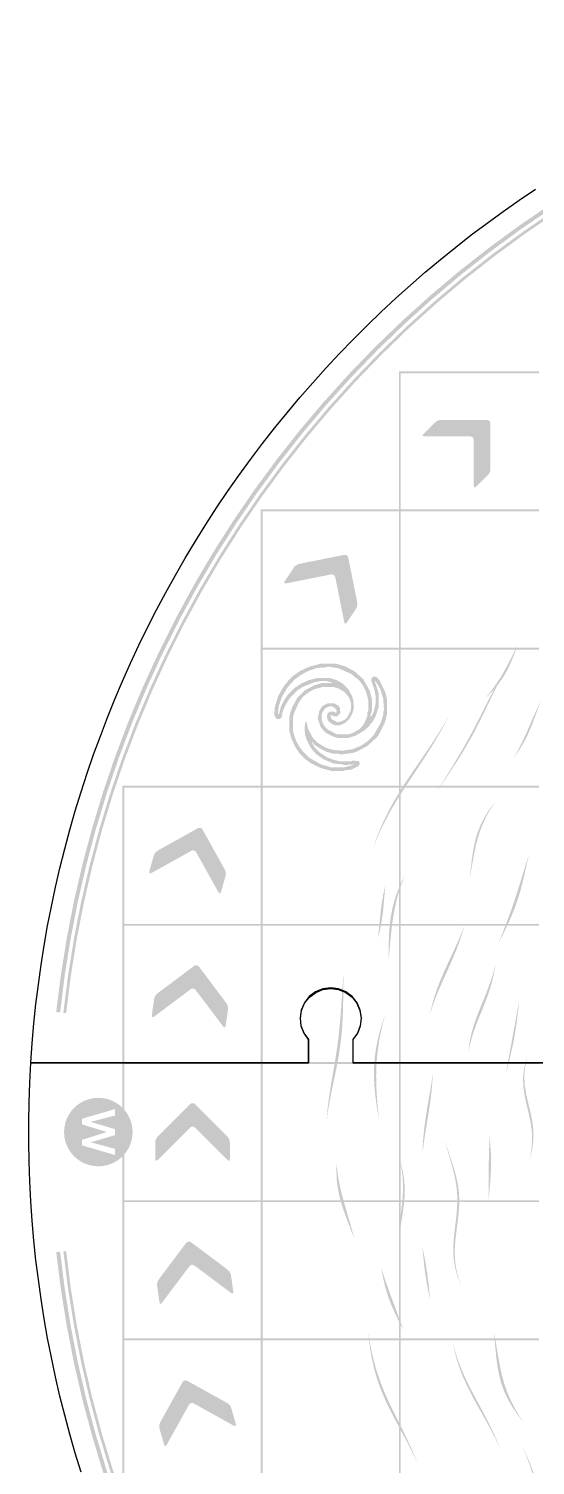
# Model space of a CAD drawing. Header units: millimetres. Extents: x 0 to 382, y 0 to 382.
# Drawn here: x 0 to 85.6, y 134.8 to 377.6 of the extents above; entities that cross this region are included whole.
import ezdxf

# ---------------------------------------------------------------- set-up
doc = ezdxf.new("R2010")
doc.units = ezdxf.units.MM
doc.layers.add('CUT', color=1, linetype='Continuous')
doc.layers.add('RASTER', color=7, linetype='Continuous')

msp = doc.modelspace()

# ---------------------------------------------------------------- hatches: boundary and pattern name
at = {"layer": 'RASTER'}
for points in [[(4.649, 211.422), (5.443, 217.723), (6.449, 223.992), (7.667, 230.224), (9.095, 236.411), (10.732, 242.547), (12.575, 248.623), (14.623, 254.634), (16.873, 260.572), (19.323, 266.43), (21.97, 272.202), (24.811, 277.881), (27.842, 283.461), (31.06, 288.935), (34.462, 294.296), (38.043, 299.54), (41.8, 304.659), (45.728, 309.649), (49.822, 314.502), (54.079, 319.214), (58.492, 323.78), (63.058, 328.193), (67.77, 332.45), (72.623, 336.544), (77.613, 340.472), (82.732, 344.229), (87.976, 347.81), (93.337, 351.212), (98.811, 354.43), (104.391, 357.461), (110.07, 360.302), (115.842, 362.949), (121.7, 365.399), (127.638, 367.649), (133.649, 369.697), (139.725, 371.54), (145.861, 373.177), (152.048, 374.605), (158.28, 375.823), (164.549, 376.829), (170.85, 377.623), (170.92, 376.973), (164.642, 376.182), (158.394, 375.179), (152.184, 373.966), (146.018, 372.543), (139.904, 370.912), (133.849, 369.075), (127.859, 367.034), (121.942, 364.791), (116.104, 362.35), (110.353, 359.712), (104.693, 356.882), (99.133, 353.861), (93.678, 350.654), (88.335, 347.264), (83.11, 343.695), (78.008, 339.952), (73.036, 336.037), (68.2, 331.957), (63.504, 327.716), (58.954, 323.318), (54.556, 318.768), (50.315, 314.072), (46.235, 309.236), (42.32, 304.264), (38.577, 299.162), (35.008, 293.937), (31.618, 288.594), (28.411, 283.139), (25.39, 277.579), (22.56, 271.919), (19.922, 266.168), (17.481, 260.33), (15.238, 254.413), (13.197, 248.423), (11.36, 242.368), (9.729, 236.254), (8.306, 230.088), (7.093, 223.878), (6.09, 217.63), (5.299, 211.352)], [(5.856, 211.291), (6.645, 217.55), (7.644, 223.78), (8.854, 229.971), (10.273, 236.118), (11.899, 242.214), (13.731, 248.251), (15.766, 254.223), (18.001, 260.122), (20.435, 265.943), (23.065, 271.677), (25.887, 277.32), (28.899, 282.863), (32.096, 288.302), (35.476, 293.629), (39.034, 298.838), (42.767, 303.925), (46.669, 308.882), (50.737, 313.704), (54.966, 318.385), (59.351, 322.921), (63.887, 327.306), (68.568, 331.535), (73.39, 335.603), (78.347, 339.505), (83.434, 343.238), (88.643, 346.796), (93.97, 350.176), (99.409, 353.373), (104.952, 356.385), (110.595, 359.207), (116.329, 361.837), (122.15, 364.271), (128.049, 366.506), (134.021, 368.541), (140.058, 370.373), (146.154, 371.999), (152.301, 373.418), (158.492, 374.628), (164.722, 375.627), (170.981, 376.416), (171.031, 375.951), (164.788, 375.165), (158.574, 374.168), (152.398, 372.961), (146.266, 371.546), (140.186, 369.924), (134.164, 368.097), (128.207, 366.067), (122.323, 363.837), (116.517, 361.409), (110.797, 358.786), (105.168, 355.971), (99.639, 352.967), (94.214, 349.777), (88.9, 346.406), (83.703, 342.857), (78.63, 339.134), (73.685, 335.241), (68.875, 331.183), (64.205, 326.965), (59.681, 322.591), (55.307, 318.067), (51.089, 313.397), (47.031, 308.587), (43.138, 303.642), (39.415, 298.569), (35.866, 293.372), (32.495, 288.058), (29.305, 282.633), (26.301, 277.104), (23.486, 271.475), (20.863, 265.755), (18.435, 259.949), (16.205, 254.065), (14.175, 248.108), (12.348, 242.086), (10.726, 236.006), (9.311, 229.874), (8.104, 223.698), (7.107, 217.484), (6.321, 211.241)], [(62.548, 319.724), (86.224, 319.724), (86.224, 319.398), (62.548, 319.398)], [(62.548, 319.398), (62.874, 319.398), (62.874, 296.374), (62.548, 296.374)], [(66.996, 308.712), (66.84, 308.719), (66.721, 308.743), (66.639, 308.781), (66.595, 308.835), (66.588, 308.905), (66.618, 308.99), (66.686, 309.091), (66.791, 309.207), (68.607, 311.023), (68.734, 311.139), (68.868, 311.24), (69.007, 311.325), (69.154, 311.395), (69.306, 311.449), (69.466, 311.487), (69.631, 311.511), (69.803, 311.518), (77.318, 311.518), (77.482, 311.508), (77.624, 311.475), (77.745, 311.42), (77.843, 311.343), (77.92, 311.245), (77.975, 311.124), (78.007, 310.982), (78.018, 310.818), (78.018, 303.303), (78.011, 303.131), (77.987, 302.966), (77.949, 302.807), (77.895, 302.654), (77.825, 302.508), (77.74, 302.368), (77.639, 302.234), (77.523, 302.107), (75.707, 300.291), (75.591, 300.186), (75.49, 300.118), (75.405, 300.088), (75.335, 300.095), (75.281, 300.139), (75.242, 300.221), (75.219, 300.34), (75.212, 300.496), (75.212, 308.011), (75.201, 308.175), (75.168, 308.318), (75.113, 308.438), (75.036, 308.536), (74.938, 308.613), (74.817, 308.668), (74.675, 308.701), (74.511, 308.712)], [(39.198, 296.374), (62.874, 296.374), (62.874, 296.048), (39.198, 296.048)], [(62.548, 296.374), (86.224, 296.374), (86.224, 296.048), (62.548, 296.048)], [(39.198, 296.048), (39.524, 296.048), (39.524, 273.024), (39.198, 273.024)], [(62.548, 296.048), (62.874, 296.048), (62.874, 273.024), (62.548, 273.024)], [(43.628, 283.896), (43.473, 283.873), (43.351, 283.873), (43.264, 283.895), (43.21, 283.939), (43.189, 284.006), (43.202, 284.095), (43.249, 284.207), (43.329, 284.342), (44.754, 286.479), (44.856, 286.618), (44.967, 286.742), (45.087, 286.853), (45.217, 286.95), (45.356, 287.033), (45.505, 287.103), (45.663, 287.158), (45.83, 287.199), (53.199, 288.673), (53.362, 288.694), (53.508, 288.69), (53.636, 288.66), (53.748, 288.604), (53.843, 288.523), (53.92, 288.415), (53.98, 288.282), (54.023, 288.123), (55.497, 280.754), (55.523, 280.584), (55.532, 280.417), (55.526, 280.254), (55.503, 280.094), (55.463, 279.936), (55.407, 279.783), (55.334, 279.632), (55.245, 279.485), (53.821, 277.348), (53.727, 277.222), (53.642, 277.135), (53.565, 277.089), (53.495, 277.082), (53.433, 277.115), (53.379, 277.187), (53.333, 277.3), (53.295, 277.452), (51.821, 284.821), (51.778, 284.979), (51.718, 285.112), (51.641, 285.22), (51.546, 285.301), (51.435, 285.357), (51.306, 285.387), (51.16, 285.392), (50.997, 285.37)], [(39.198, 273.024), (62.874, 273.024), (62.874, 272.698), (39.198, 272.698)], [(39.198, 272.698), (39.524, 272.698), (39.524, 249.674), (39.198, 249.674)], [(62.548, 273.024), (86.224, 273.024), (86.224, 272.698), (62.548, 272.698)], [(62.548, 272.698), (62.874, 272.698), (62.874, 249.674), (62.548, 249.674)], [(77.32, 264.676), (78.231, 265.813), (79.076, 266.99), (79.859, 268.209), (80.587, 269.469), (81.272, 270.763), (81.928, 272.084), (82.573, 273.42), (82.588, 273.409), (82.071, 271.977), (81.52, 270.583), (80.895, 269.25), (80.169, 267.994), (79.33, 266.818), (78.379, 265.714), (77.335, 264.666)], [(69.064, 248.816), (69.859, 250.13), (70.662, 251.436), (71.465, 252.739), (72.259, 254.043), (73.037, 255.354), (73.796, 256.674), (74.533, 258.006), (75.251, 259.35), (75.952, 260.706), (76.643, 262.07), (77.333, 263.439), (78.029, 264.808), (78.742, 266.17), (79.482, 267.519), (80.256, 268.847), (81.072, 270.149), (81.087, 270.138), (80.318, 268.804), (79.589, 267.445), (78.893, 266.07), (78.218, 264.685), (77.553, 263.299), (76.888, 261.918), (76.213, 260.548), (75.518, 259.193), (74.798, 257.854), (74.047, 256.534), (73.267, 255.229), (72.458, 253.938), (71.626, 252.656), (70.779, 251.377), (69.927, 250.097), (69.081, 248.808)], [(82.074, 254.594), (82.783, 255.844), (83.432, 257.132), (84.038, 258.45), (84.62, 259.789), (85.2, 261.135), (85.8, 262.475), (86.438, 263.796), (86.453, 263.785), (85.932, 262.385), (85.427, 260.985), (84.901, 259.608), (84.321, 258.272), (83.664, 256.99), (82.92, 255.762), (82.09, 254.584)], [(58.246, 239.298), (58.734, 240.715), (59.279, 242.111), (59.879, 243.486), (60.531, 244.838), (61.231, 246.167), (61.974, 247.475), (62.753, 248.763), (63.56, 250.033), (64.388, 251.289), (65.228, 252.534), (66.074, 253.772), (66.916, 255.006), (67.75, 256.24), (68.568, 257.479), (69.368, 258.725), (70.145, 259.982), (70.899, 261.251), (70.915, 261.241), (70.219, 259.94), (69.498, 258.653), (68.751, 257.38), (67.98, 256.119), (67.188, 254.866), (66.378, 253.619), (65.556, 252.375), (64.728, 251.128), (63.901, 249.875), (63.085, 248.613), (62.285, 247.339), (61.512, 246.048), (60.772, 244.738), (60.071, 243.409), (59.417, 242.058), (58.813, 240.685), (58.264, 239.291)], [(15.848, 249.674), (39.524, 249.674), (39.524, 249.348), (15.848, 249.348)], [(15.848, 249.348), (16.174, 249.348), (16.174, 226.324), (15.848, 226.324)], [(39.198, 249.674), (62.874, 249.674), (62.874, 249.348), (39.198, 249.348)], [(39.198, 249.348), (39.524, 249.348), (39.524, 226.324), (39.198, 226.324)], [(62.548, 249.674), (86.224, 249.674), (86.224, 249.348), (62.548, 249.348)], [(62.548, 249.348), (62.874, 249.348), (62.874, 226.324), (62.548, 226.324)], [(74.532, 234.14), (74.707, 235.671), (74.885, 237.212), (75.107, 238.745), (75.413, 240.251), (75.835, 241.716), (76.391, 243.124), (77.086, 244.47), (77.912, 245.751), (78.844, 246.974), (78.861, 246.966), (78.02, 245.699), (77.276, 244.381), (76.641, 243.011), (76.119, 241.591), (75.699, 240.13), (75.361, 238.64), (75.079, 237.135), (74.819, 235.628), (74.549, 234.133)], [(20.825, 234.969), (20.685, 234.9), (20.569, 234.862), (20.479, 234.856), (20.414, 234.882), (20.374, 234.94), (20.359, 235.029), (20.37, 235.15), (20.405, 235.302), (21.111, 237.772), (21.166, 237.935), (21.233, 238.088), (21.314, 238.23), (21.408, 238.362), (21.515, 238.484), (21.636, 238.595), (21.769, 238.695), (21.916, 238.786), (28.485, 242.435), (28.634, 242.505), (28.774, 242.546), (28.906, 242.556), (29.029, 242.537), (29.144, 242.488), (29.25, 242.41), (29.348, 242.301), (29.437, 242.163), (33.087, 235.594), (33.164, 235.44), (33.224, 235.284), (33.267, 235.126), (33.294, 234.966), (33.304, 234.804), (33.298, 234.641), (33.274, 234.475), (33.235, 234.308), (32.529, 231.838), (32.479, 231.69), (32.424, 231.582), (32.364, 231.514), (32.3, 231.486), (32.231, 231.499), (32.157, 231.551), (32.079, 231.644), (31.996, 231.777), (28.347, 238.346), (28.258, 238.484), (28.16, 238.593), (28.053, 238.672), (27.939, 238.72), (27.815, 238.74), (27.684, 238.729), (27.543, 238.689), (27.394, 238.618)], [(79.447, 223.187), (80.009, 224.63), (80.569, 226.07), (81.114, 227.513), (81.637, 228.961), (82.135, 230.418), (82.61, 231.883), (83.069, 233.358), (83.522, 234.838), (83.981, 236.319), (84.462, 237.795), (84.479, 237.787), (84.127, 236.257), (83.785, 234.731), (83.426, 233.218), (83.029, 231.726), (82.577, 230.258), (82.06, 228.815), (81.478, 227.392), (80.839, 225.985), (80.161, 224.584), (79.464, 223.182)], [(60.804, 220.154), (60.817, 221.631), (60.839, 223.114), (60.893, 224.595), (61.002, 226.069), (61.187, 227.528), (61.459, 228.965), (61.829, 230.377), (62.298, 231.759), (62.861, 233.109), (63.507, 234.428), (63.525, 234.422), (62.994, 233.065), (62.537, 231.684), (62.152, 230.279), (61.837, 228.855), (61.584, 227.416), (61.383, 225.967), (61.22, 224.511), (61.082, 223.054), (60.954, 221.599), (60.823, 220.15)], [(59.013, 224.054), (59.18, 225.501), (59.322, 226.96), (59.476, 228.42), (59.67, 229.874), (59.92, 231.316), (60.235, 232.742), (60.252, 232.736), (60.12, 231.255), (60.004, 229.776), (59.861, 228.311), (59.659, 226.868), (59.382, 225.449), (59.031, 224.05)], [(15.848, 226.324), (39.524, 226.324), (39.524, 225.998), (15.848, 225.998)], [(15.848, 225.998), (16.174, 225.998), (16.174, 202.974), (15.848, 202.974)], [(39.198, 226.324), (62.874, 226.324), (62.874, 225.998), (39.198, 225.998)], [(39.198, 225.998), (39.524, 225.998), (39.524, 202.974), (39.198, 202.974)], [(62.548, 226.324), (86.224, 226.324), (86.224, 225.998), (62.548, 225.998)], [(62.548, 225.998), (62.874, 225.998), (62.874, 202.974), (62.548, 202.974)], [(67.837, 211.194), (68.155, 212.591), (68.547, 213.972), (69.007, 215.337), (69.524, 216.686), (70.087, 218.019), (70.681, 219.339), (71.29, 220.648), (71.898, 221.952), (72.49, 223.253), (73.052, 224.557), (73.573, 225.869), (73.591, 225.864), (73.188, 224.519), (72.735, 223.187), (72.233, 221.865), (71.691, 220.55), (71.117, 219.237), (70.524, 217.922), (69.928, 216.601), (69.346, 215.27), (68.796, 213.926), (68.294, 212.567), (67.856, 211.191)], [(21.279, 210.713), (21.149, 210.625), (21.04, 210.572), (20.951, 210.554), (20.883, 210.571), (20.836, 210.622), (20.809, 210.709), (20.803, 210.83), (20.817, 210.986), (21.181, 213.528), (21.213, 213.698), (21.259, 213.858), (21.32, 214.01), (21.395, 214.154), (21.485, 214.289), (21.589, 214.415), (21.707, 214.533), (21.84, 214.642), (27.852, 219.151), (27.99, 219.241), (28.123, 219.3), (28.253, 219.328), (28.377, 219.326), (28.498, 219.293), (28.614, 219.23), (28.725, 219.136), (28.833, 219.011), (33.342, 212.999), (33.439, 212.857), (33.519, 212.711), (33.584, 212.56), (33.632, 212.405), (33.664, 212.247), (33.68, 212.084), (33.68, 211.917), (33.663, 211.745), (33.3, 209.203), (33.27, 209.049), (33.23, 208.934), (33.18, 208.859), (33.12, 208.823), (33.05, 208.826), (32.97, 208.868), (32.88, 208.949), (32.78, 209.069), (28.271, 215.081), (28.164, 215.206), (28.052, 215.3), (27.936, 215.364), (27.816, 215.397), (27.691, 215.399), (27.562, 215.37), (27.429, 215.311), (27.291, 215.222)], [(74.284, 204.731), (74.479, 206.249), (74.796, 207.75), (75.222, 209.231), (75.733, 210.693), (76.299, 212.138), (76.886, 213.571), (77.46, 214.999), (77.993, 216.429), (78.461, 217.868), (78.852, 219.324), (78.87, 219.319), (78.607, 217.833), (78.255, 216.37), (77.815, 214.924), (77.301, 213.49), (76.735, 212.058), (76.15, 210.623), (75.58, 209.176), (75.062, 207.712), (74.628, 206.23), (74.302, 204.729)], [(50.336, 193.185), (50.464, 194.735), (50.644, 196.281), (50.866, 197.823), (51.116, 199.359), (51.38, 200.891), (51.644, 202.419), (51.895, 203.946), (52.125, 205.472), (52.327, 207), (52.499, 208.531), (52.642, 210.067), (52.761, 211.607), (52.867, 213.152), (52.968, 214.701), (53.08, 216.251), (53.214, 217.801), (53.233, 217.798), (53.186, 216.232), (53.159, 214.668), (53.136, 213.109), (53.1, 211.557), (53.037, 210.012), (52.936, 208.476), (52.791, 206.947), (52.598, 205.423), (52.36, 203.903), (52.083, 202.384), (51.778, 200.863), (51.458, 199.339), (51.139, 197.81), (50.838, 196.274), (50.572, 194.733), (50.355, 193.185)], [(80.645, 200.977), (80.916, 202.518), (81.189, 204.055), (81.465, 205.589), (81.745, 207.12), (82.026, 208.65), (82.307, 210.179), (82.583, 211.708), (82.849, 213.24), (82.867, 213.236), (82.709, 211.684), (82.525, 210.141), (82.306, 208.605), (82.046, 207.076), (81.745, 205.552), (81.408, 204.029), (81.043, 202.504), (80.664, 200.975)], [(59.194, 193.258), (58.934, 194.743), (58.703, 196.233), (58.518, 197.727), (58.392, 199.223), (58.338, 200.719), (58.364, 202.212), (58.476, 203.699), (58.673, 205.178), (58.953, 206.646), (59.31, 208.101), (59.731, 209.544), (60.205, 210.974), (60.223, 210.972), (59.844, 209.529), (59.511, 208.076), (59.23, 206.613), (59.009, 205.142), (58.848, 203.664), (58.749, 202.18), (58.711, 200.692), (58.729, 199.203), (58.796, 197.713), (58.906, 196.225), (59.048, 194.74), (59.213, 193.258)], [(15.848, 202.974), (39.524, 202.974), (39.524, 202.648), (15.848, 202.648)], [(15.848, 202.648), (16.174, 202.648), (16.174, 179.624), (15.848, 179.624)], [(39.198, 202.974), (62.874, 202.974), (62.874, 202.648), (39.198, 202.648)], [(39.198, 202.648), (39.524, 202.648), (39.524, 179.624), (39.198, 179.624)], [(62.548, 202.974), (86.224, 202.974), (86.224, 202.648), (62.548, 202.648)], [(62.548, 202.648), (62.874, 202.648), (62.874, 179.624), (62.548, 179.624)], [(84.665, 186.449), (84.927, 188.021), (85.06, 189.581), (85.025, 191.137), (84.822, 192.697), (84.492, 194.267), (84.11, 195.85), (83.769, 197.444), (83.558, 199.042), (83.547, 200.631), (83.769, 202.201), (84.213, 203.742), (84.231, 203.74), (83.88, 202.189), (83.744, 200.613), (83.827, 199.022), (84.088, 197.425), (84.457, 195.835), (84.839, 194.257), (85.142, 192.692), (85.295, 191.137), (85.258, 189.584), (85.039, 188.024), (84.683, 186.45)], [(66.545, 187.602), (66.601, 189.103), (66.713, 190.601), (66.875, 192.097), (67.078, 193.588), (67.313, 195.074), (67.565, 196.554), (67.82, 198.03), (68.066, 199.503), (68.288, 200.974), (68.306, 200.972), (68.206, 199.493), (68.068, 198.017), (67.892, 196.54), (67.683, 195.062), (67.449, 193.581), (67.203, 192.094), (66.961, 190.602), (66.742, 189.105), (66.564, 187.603)], [(21.877, 186.494), (21.761, 186.389), (21.66, 186.321), (21.575, 186.291), (21.505, 186.298), (21.451, 186.342), (21.412, 186.424), (21.389, 186.543), (21.381, 186.7), (21.381, 189.268), (21.389, 189.44), (21.412, 189.605), (21.451, 189.765), (21.505, 189.917), (21.575, 190.064), (21.66, 190.203), (21.761, 190.337), (21.877, 190.464), (27.191, 195.778), (27.314, 195.886), (27.438, 195.963), (27.562, 196.01), (27.686, 196.025), (27.81, 196.01), (27.934, 195.963), (28.057, 195.886), (28.181, 195.778), (33.495, 190.464), (33.611, 190.337), (33.712, 190.203), (33.797, 190.064), (33.867, 189.917), (33.921, 189.765), (33.96, 189.605), (33.983, 189.44), (33.99, 189.268), (33.99, 186.7), (33.983, 186.543), (33.96, 186.424), (33.921, 186.342), (33.867, 186.298), (33.797, 186.291), (33.712, 186.321), (33.611, 186.389), (33.495, 186.494), (28.181, 191.808), (28.057, 191.917), (27.934, 191.994), (27.81, 192.04), (27.686, 192.056), (27.562, 192.04), (27.438, 191.994), (27.314, 191.917), (27.191, 191.808)], [(73.071, 165.212), (72.49, 166.659), (72.068, 168.143), (71.821, 169.662), (71.741, 171.209), (71.8, 172.772), (71.954, 174.341), (72.146, 175.906), (72.319, 177.458), (72.419, 178.994), (72.41, 180.514), (72.271, 182.02), (72.006, 183.519), (71.639, 185.017), (71.215, 186.521), (70.786, 188.033), (70.412, 189.556), (70.43, 189.557), (70.869, 188.035), (71.36, 186.526), (71.842, 185.028), (72.258, 183.535), (72.564, 182.043), (72.733, 180.543), (72.761, 179.029), (72.666, 177.498), (72.487, 175.949), (72.275, 174.386), (72.091, 172.817), (71.99, 171.25), (72.02, 169.698), (72.211, 168.17), (72.572, 166.675), (73.09, 165.216)], [(77.737, 179.888), (77.703, 181.408), (77.695, 182.928), (77.71, 184.446), (77.744, 185.963), (77.784, 187.477), (77.82, 188.988), (77.837, 190.498), (77.855, 190.498), (77.999, 188.992), (78.092, 187.487), (78.123, 185.98), (78.089, 184.469), (78.002, 182.95), (77.881, 181.424), (77.755, 179.89)], [(54.93, 173.356), (54.416, 174.705), (53.89, 176.059), (53.382, 177.423), (52.923, 178.799), (52.537, 180.188), (52.247, 181.589), (52.063, 183), (51.992, 184.419), (52.029, 185.841), (52.048, 185.842), (52.169, 184.427), (52.38, 183.019), (52.667, 181.618), (53.013, 180.226), (53.398, 178.842), (53.802, 177.465), (54.206, 176.094), (54.593, 174.726), (54.949, 173.358)], [(62.641, 172.473), (62.611, 174.03), (62.706, 175.597), (62.875, 177.166), (63.061, 178.729), (63.205, 180.28), (63.26, 181.818), (63.199, 183.345), (63.014, 184.865), (62.725, 186.384), (62.744, 186.385), (63.137, 184.871), (63.413, 183.358), (63.543, 181.839), (63.524, 180.307), (63.379, 178.76), (63.157, 177.197), (62.92, 175.623), (62.734, 174.046), (62.66, 172.476)], [(15.848, 179.624), (39.524, 179.624), (39.524, 179.298), (15.848, 179.298)], [(15.848, 179.298), (16.174, 179.298), (16.174, 156.274), (15.848, 156.274)], [(39.198, 179.624), (62.874, 179.624), (62.874, 179.298), (39.198, 179.298)], [(39.198, 179.298), (39.524, 179.298), (39.524, 156.274), (39.198, 156.274)], [(62.548, 179.624), (86.224, 179.624), (86.224, 179.298), (62.548, 179.298)], [(62.548, 179.298), (62.874, 179.298), (62.874, 156.274), (62.548, 156.274)], [(22.592, 162.369), (22.492, 162.249), (22.402, 162.168), (22.322, 162.126), (22.252, 162.123), (22.192, 162.159), (22.142, 162.234), (22.102, 162.349), (22.072, 162.503), (21.709, 165.045), (21.692, 165.217), (21.692, 165.384), (21.708, 165.547), (21.74, 165.705), (21.788, 165.86), (21.853, 166.011), (21.933, 166.157), (22.03, 166.299), (26.539, 172.311), (26.646, 172.436), (26.758, 172.53), (26.874, 172.593), (26.995, 172.626), (27.119, 172.628), (27.248, 172.6), (27.382, 172.541), (27.52, 172.451), (33.532, 167.942), (33.665, 167.833), (33.783, 167.715), (33.887, 167.589), (33.977, 167.454), (34.052, 167.31), (34.113, 167.158), (34.159, 166.998), (34.191, 166.828), (34.555, 164.286), (34.569, 164.13), (34.563, 164.009), (34.536, 163.922), (34.489, 163.871), (34.421, 163.854), (34.332, 163.872), (34.223, 163.925), (34.093, 164.013), (28.081, 168.522), (27.943, 168.611), (27.81, 168.67), (27.681, 168.699), (27.556, 168.697), (27.435, 168.664), (27.319, 168.6), (27.208, 168.506), (27.101, 168.381)], [(170.85, 4.649), (164.549, 5.443), (158.28, 6.449), (152.048, 7.667), (145.861, 9.095), (139.725, 10.732), (133.649, 12.575), (127.638, 14.623), (121.7, 16.873), (115.842, 19.323), (110.07, 21.97), (104.391, 24.811), (98.811, 27.842), (93.337, 31.06), (87.976, 34.462), (82.732, 38.043), (77.613, 41.8), (72.623, 45.728), (67.77, 49.822), (63.058, 54.079), (58.492, 58.492), (54.079, 63.058), (49.822, 67.77), (45.728, 72.623), (41.8, 77.613), (38.043, 82.732), (34.462, 87.976), (31.06, 93.337), (27.842, 98.811), (24.811, 104.391), (21.97, 110.07), (19.323, 115.842), (16.873, 121.7), (14.623, 127.638), (12.575, 133.649), (10.732, 139.725), (9.095, 145.861), (7.667, 152.048), (6.449, 158.28), (5.443, 164.55), (4.649, 170.85), (5.299, 170.92), (6.09, 164.642), (7.093, 158.394), (8.306, 152.184), (9.729, 146.018), (11.36, 139.904), (13.197, 133.849), (15.238, 127.86), (17.481, 121.942), (19.922, 116.105), (22.56, 110.353), (25.39, 104.693), (28.411, 99.133), (31.618, 93.678), (35.008, 88.335), (38.577, 83.11), (42.32, 78.008), (46.235, 73.036), (50.315, 68.2), (54.556, 63.504), (58.954, 58.954), (63.504, 54.556), (68.2, 50.315), (73.036, 46.235), (78.008, 42.321), (83.11, 38.577), (88.335, 35.008), (93.678, 31.618), (99.133, 28.411), (104.693, 25.39), (110.353, 22.56), (116.104, 19.922), (121.942, 17.481), (127.859, 15.238), (133.849, 13.197), (139.904, 11.36), (146.018, 9.73), (152.184, 8.306), (158.394, 7.093), (164.642, 6.09), (170.92, 5.299)], [(170.981, 5.857), (164.722, 6.645), (158.492, 7.645), (152.301, 8.855), (146.154, 10.273), (140.058, 11.899), (134.021, 13.731), (128.049, 15.766), (122.15, 18.001), (116.329, 20.435), (110.595, 23.065), (104.952, 25.887), (99.409, 28.899), (93.97, 32.096), (88.643, 35.476), (83.434, 39.034), (78.347, 42.767), (73.39, 46.669), (68.568, 50.737), (63.887, 54.966), (59.351, 59.351), (54.966, 63.887), (50.737, 68.568), (46.669, 73.39), (42.767, 78.347), (39.034, 83.434), (35.476, 88.643), (32.096, 93.971), (28.899, 99.409), (25.887, 104.953), (23.065, 110.595), (20.435, 116.33), (18.001, 122.15), (15.766, 128.049), (13.731, 134.021), (11.899, 140.058), (10.273, 146.154), (8.854, 152.301), (7.644, 158.493), (6.645, 164.722), (5.856, 170.981), (6.321, 171.031), (7.107, 164.788), (8.104, 158.574), (9.311, 152.398), (10.726, 146.266), (12.348, 140.186), (14.175, 134.164), (16.205, 128.207), (18.435, 122.323), (20.863, 116.517), (23.486, 110.797), (26.301, 105.169), (29.305, 99.639), (32.495, 94.214), (35.866, 88.9), (39.415, 83.704), (43.138, 78.63), (47.031, 73.685), (51.089, 68.875), (55.307, 64.205), (59.681, 59.681), (64.205, 55.307), (68.875, 51.089), (73.685, 47.031), (78.63, 43.138), (83.703, 39.415), (88.9, 35.866), (94.214, 32.495), (99.639, 29.305), (105.168, 26.301), (110.797, 23.486), (116.517, 20.863), (122.323, 18.435), (128.207, 16.205), (134.164, 14.175), (140.186, 12.349), (146.266, 10.727), (152.398, 9.311), (158.574, 8.104), (164.788, 7.107), (171.031, 6.321)], [(67.812, 162.877), (67.507, 164.325), (67.233, 165.779), (67.001, 167.241), (66.815, 168.709), (66.667, 170.183), (66.54, 171.657), (66.558, 171.66), (66.841, 170.212), (67.103, 168.761), (67.33, 167.304), (67.52, 165.838), (67.68, 164.363), (67.83, 162.881)], [(63.304, 157.673), (62.572, 159.103), (61.873, 160.55), (61.236, 162.019), (60.681, 163.512), (60.223, 165.031), (59.862, 166.571), (59.591, 168.129), (59.609, 168.132), (60.074, 166.611), (60.589, 165.104), (61.133, 163.608), (61.686, 162.12), (62.237, 160.636), (62.781, 159.155), (63.322, 157.678)], [(15.848, 156.274), (39.524, 156.274), (39.524, 155.948), (15.848, 155.948)], [(15.848, 155.948), (16.174, 155.948), (16.174, 132.924), (15.848, 132.924)], [(39.198, 156.274), (62.874, 156.274), (62.874, 155.948), (39.198, 155.948)], [(39.198, 155.948), (39.524, 155.948), (39.524, 132.924), (39.198, 132.924)], [(65.603, 135.391), (64.981, 136.707), (64.328, 138.011), (63.649, 139.307), (62.954, 140.6), (62.253, 141.894), (61.56, 143.196), (60.891, 144.51), (60.259, 145.842), (59.677, 147.194), (59.155, 148.568), (58.7, 149.964), (58.314, 151.382), (57.994, 152.818), (57.736, 154.269), (57.528, 155.73), (57.358, 157.197), (57.376, 157.202), (57.619, 155.754), (57.896, 154.313), (58.218, 152.882), (58.592, 151.465), (59.023, 150.065), (59.511, 148.683), (60.052, 147.319), (60.64, 145.974), (61.263, 144.643), (61.911, 143.325), (62.569, 142.015), (63.224, 140.706), (63.864, 139.395), (64.481, 138.075), (65.067, 136.744), (65.62, 135.399)], [(62.548, 156.274), (86.224, 156.274), (86.224, 155.948), (62.548, 155.948)], [(62.548, 155.948), (62.874, 155.948), (62.874, 132.924), (62.548, 132.924)], [(79.604, 137.778), (78.965, 139.124), (78.29, 140.454), (77.583, 141.771), (76.852, 143.083), (76.111, 144.394), (75.376, 145.712), (74.664, 147.045), (73.994, 148.398), (73.38, 149.774), (72.835, 151.178), (72.366, 152.607), (71.975, 154.061), (71.657, 155.535), (71.675, 155.54), (72.063, 154.088), (72.521, 152.657), (73.048, 151.249), (73.639, 149.865), (74.284, 148.503), (74.97, 147.161), (75.68, 145.832), (76.398, 144.51), (77.105, 143.189), (77.789, 141.861), (78.439, 140.52), (79.049, 139.163), (79.621, 137.786)], [(83.453, 142.25), (82.566, 143.431), (81.74, 144.647), (81.004, 145.907), (80.381, 147.217), (79.88, 148.577), (79.499, 149.98), (79.224, 151.418), (79.029, 152.877), (78.882, 154.344), (78.745, 155.807), (78.584, 157.255), (78.602, 157.26), (78.885, 155.851), (79.133, 154.427), (79.372, 152.994), (79.632, 151.562), (79.939, 150.142), (80.318, 148.744), (80.783, 147.377), (81.34, 146.045), (81.984, 144.75), (82.701, 143.49), (83.47, 142.257)], [(23.375, 138.377), (23.293, 138.244), (23.215, 138.151), (23.141, 138.099), (23.072, 138.086), (23.008, 138.114), (22.948, 138.182), (22.893, 138.29), (22.843, 138.438), (22.137, 140.908), (22.097, 141.075), (22.074, 141.241), (22.068, 141.404), (22.078, 141.566), (22.105, 141.726), (22.148, 141.884), (22.208, 142.04), (22.285, 142.194), (25.935, 148.763), (26.024, 148.901), (26.122, 149.01), (26.228, 149.088), (26.343, 149.137), (26.466, 149.156), (26.598, 149.146), (26.738, 149.105), (26.887, 149.035), (33.456, 145.386), (33.603, 145.295), (33.736, 145.195), (33.856, 145.084), (33.964, 144.962), (34.058, 144.83), (34.139, 144.688), (34.206, 144.535), (34.261, 144.372), (34.967, 141.902), (35.002, 141.75), (35.013, 141.629), (34.998, 141.54), (34.958, 141.482), (34.893, 141.456), (34.803, 141.462), (34.687, 141.5), (34.547, 141.569), (27.978, 145.218), (27.829, 145.289), (27.688, 145.329), (27.557, 145.34), (27.433, 145.32), (27.318, 145.272), (27.212, 145.193), (27.114, 145.084), (27.025, 144.946)], [(97.008, 116.458), (96.037, 117.586), (94.994, 118.662), (93.892, 119.7), (92.759, 120.724), (91.627, 121.759), (90.531, 122.828), (89.507, 123.954), (88.58, 125.149), (87.768, 126.42), (87.072, 127.763), (86.483, 129.165), (85.978, 130.61), (85.523, 132.075), (85.081, 133.538), (84.616, 134.98), (84.094, 136.386), (83.496, 137.749), (83.512, 137.757), (84.165, 136.422), (84.738, 135.044), (85.251, 133.63), (85.734, 132.193), (86.223, 130.751), (86.755, 129.326), (87.36, 127.938), (88.063, 126.605), (88.873, 125.338), (89.788, 124.14), (90.792, 123.005), (91.859, 121.921), (92.956, 120.865), (94.048, 119.815), (95.104, 118.745), (96.1, 117.635), (97.022, 116.47)]]:
    msp.add_hatch(color=7, dxfattribs=at).paths.add_polyline_path(points)
h = msp.add_hatch(color=7, dxfattribs=at)
h.paths.add_polyline_path([(49.274, 270.284), (51.904, 270.322), (53.557, 269.814), (55.12, 268.962), (56.518, 267.692), (57.623, 265.747), (58.005, 264.222), (58.005, 262.443), (57.75, 261.553), (57.789, 261.21), (58.259, 262.062), (58.64, 263.587), (58.64, 264.73), (58.386, 266.001), (57.878, 267.399), (57.967, 267.946), (58.386, 268.162), (58.932, 267.946), (59.314, 267.437), (60.292, 265.366), (60.546, 264.222), (60.546, 261.807), (60.165, 260.282), (59.187, 258.338), (58.805, 257.829), (57.28, 256.432), (55.463, 255.453), (54.7, 255.199), (52.667, 254.945), (52.413, 255.072), (51.523, 255.072), (50.252, 255.453), (49.07, 256.05), (48.181, 256.686), (48.003, 257.016), (47.838, 256.978), (48.308, 256.177), (49.197, 255.288), (50.341, 254.525), (51.142, 254.182), (52.54, 253.801), (54.446, 253.801), (54.7, 253.928), (55.755, 253.839), (55.971, 253.42), (55.755, 253), (54.573, 252.403), (53.429, 252.276), (53.175, 252.149), (51.269, 252.149), (49.363, 252.657), (47.672, 253.508), (46.91, 254.017), (45.766, 255.161), (45.003, 256.304), (44.406, 257.613), (44.025, 259.011), (44.025, 261.172), (44.152, 261.807), (44.533, 262.951), (45.385, 264.514), (46.656, 265.785), (48.219, 266.637), (49.49, 267.018), (51.269, 267.018), (51.358, 267.107), (50.125, 267.399), (49.49, 267.399), (48.219, 267.145), (46.401, 266.421), (45.385, 265.785), (44.114, 264.514), (43.262, 263.078), (42.881, 262.062), (42.754, 261.299), (42.538, 261.007), (42.373, 260.918), (41.826, 261.007), (41.483, 261.68), (41.61, 263.078), (42.119, 264.73), (42.97, 266.294), (43.86, 267.437), (44.622, 268.2), (45.893, 269.09), (47.456, 269.814)])
h.paths.add_polyline_path([(50.506, 269.814), (50.252, 269.687), (48.727, 269.56), (47.202, 269.051), (45.893, 268.327), (44.876, 267.564), (43.733, 266.294), (42.754, 264.603), (42.246, 263.078), (42.119, 261.807), (42.208, 261.718), (42.373, 262.062), (42.627, 263.078), (43.224, 264.26), (43.86, 265.15), (44.876, 266.167), (46.02, 266.929), (47.329, 267.526), (48.854, 267.908), (50.634, 267.908), (51.269, 267.781), (52.031, 267.526), (53.086, 266.929), (53.976, 266.039), (54.573, 264.985), (54.827, 264.222), (54.955, 262.824), (54.7, 261.934), (54.23, 261.007), (53.595, 260.371), (52.667, 259.901), (51.777, 259.901), (51.231, 260.117), (50.722, 260.498), (50.379, 261.172), (50.379, 261.553), (50.595, 261.973), (50.888, 262.189), (51.523, 262.189), (51.993, 261.973), (52.031, 262.443), (51.688, 262.862), (51.269, 263.078), (50.761, 263.078), (50.087, 262.735), (49.617, 262.062), (49.49, 261.68), (49.49, 260.791), (49.617, 260.409), (50.087, 259.609), (50.468, 259.227), (51.777, 258.503), (52.159, 258.376), (54.065, 258.376), (54.827, 258.63), (55.882, 259.227), (56.264, 259.609), (56.772, 260.371), (57.242, 261.553), (57.242, 262.062), (57.369, 262.316), (57.369, 264.222), (56.988, 265.62), (56.518, 266.548), (55.882, 267.437), (54.484, 268.581), (52.286, 269.56)], flags=0)
h.paths.add_polyline_path([(58.602, 267.361), (58.513, 267.272), (59.148, 265.239), (59.148, 263.078), (58.64, 261.426), (58.043, 260.371), (57.712, 260.066), (57.534, 259.736), (56.645, 258.973), (55.209, 258.122), (53.938, 257.741), (52.286, 257.741), (51.396, 257.995), (50.468, 258.465), (49.96, 258.846), (49.324, 259.609), (48.854, 261.045), (49.108, 262.316), (49.579, 263.116), (50.506, 263.587), (51.65, 263.587), (52.375, 263.167), (52.578, 262.862), (52.667, 261.934), (52.159, 261.426), (51.523, 261.426), (51.053, 261.642), (51.015, 261.299), (51.231, 260.88), (52.159, 260.409), (52.794, 260.536), (53.468, 260.88), (53.849, 261.261), (54.319, 262.189), (54.446, 262.57), (54.446, 263.714), (54.103, 264.641), (53.34, 265.531), (52.286, 266.128), (51.396, 266.383), (49.744, 266.383), (48.346, 266.001), (47.418, 265.531), (46.401, 264.769), (45.639, 263.752), (44.787, 261.807), (44.66, 261.172), (44.66, 258.884), (45.042, 257.613), (45.639, 256.432), (46.274, 255.542), (47.418, 254.398), (49.363, 253.292), (51.142, 252.784), (53.302, 252.784), (54.916, 253.203), (54.192, 253.292), (53.938, 253.165), (53.302, 253.165), (53.048, 253.292), (51.523, 253.42), (49.833, 254.144), (48.562, 255.034), (47.672, 256.05), (46.948, 257.486), (46.694, 258.376), (46.605, 259.304), (46.694, 260.155), (46.91, 260.625), (47.202, 259.266), (48.054, 257.702), (48.816, 256.94), (50.252, 256.088), (51.523, 255.707), (53.302, 255.58), (53.557, 255.707), (54.7, 255.834), (56.136, 256.432), (57.28, 257.194), (58.297, 258.211), (59.53, 260.409), (59.911, 261.68), (59.911, 262.189), (60.038, 262.443), (59.911, 264.349), (59.403, 266.001)], flags=0)
h = msp.add_hatch(color=7, dxfattribs=at)
h.paths.add_polyline_path([(17.559, 191.136), (17.51, 190.38), (17.362, 189.637), (17.118, 188.92), (16.783, 188.241), (16.363, 187.611), (15.863, 187.041), (15.294, 186.542), (14.664, 186.121), (13.984, 185.786), (13.267, 185.543), (12.524, 185.395), (11.768, 185.345), (11.013, 185.395), (10.27, 185.543), (9.552, 185.786), (8.873, 186.121), (8.243, 186.542), (7.674, 187.041), (7.174, 187.611), (6.753, 188.241), (6.418, 188.92), (6.175, 189.637), (6.027, 190.38), (5.978, 191.136), (6.027, 191.892), (6.175, 192.635), (6.418, 193.352), (6.753, 194.031), (7.174, 194.661), (7.674, 195.231), (8.243, 195.73), (8.873, 196.151), (9.552, 196.486), (10.27, 196.73), (11.013, 196.877), (11.768, 196.927), (12.524, 196.877), (13.267, 196.73), (13.984, 196.486), (14.664, 196.151), (15.294, 195.73), (15.863, 195.231), (16.363, 194.661), (16.783, 194.031), (17.118, 193.352), (17.362, 192.635), (17.51, 191.892)])
h.paths.add_polyline_path([(14.567, 195.014), (9.032, 193.395), (9.032, 192.442), (13.183, 191.144), (13.183, 191.128), (9.032, 189.831), (9.032, 188.877), (14.567, 187.259), (14.567, 188.306), (10.502, 189.401), (10.502, 189.416), (14.567, 190.612), (14.567, 191.629), (10.502, 192.848), (10.502, 192.864), (14.567, 193.935), (14.567, 195.014)], flags=0)

# ---------------------------------------------------------------- linework, layer by layer
at = {"layer": 'CUT'}
for points in [[(94, 202.811), (54.819, 202.811), (54.819, 206.785), (55.598, 207.869), (56.075, 209.115), (56.218, 210.442), (56.018, 211.762), (55.487, 212.986), (54.661, 214.035), (53.595, 214.838), (52.359, 215.342), (51.036, 215.513), (49.712, 215.342), (48.477, 214.838), (47.41, 214.035), (46.585, 212.986), (46.054, 211.762), (45.853, 210.442), (45.997, 209.115), (46.474, 207.869), (47.253, 206.785), (47.253, 202.811), (0.357, 202.811), (0.59, 206.139), (0.881, 209.462), (1.229, 212.78), (1.636, 216.091), (2.1, 219.394), (2.622, 222.689), (3.202, 225.974), (3.838, 229.249), (4.532, 232.512), (5.283, 235.762), (6.09, 238.999), (6.953, 242.221), (7.873, 245.428), (8.848, 248.618), (9.879, 251.79), (10.965, 254.945), (12.106, 258.079), (13.302, 261.194), (14.552, 264.287), (15.855, 267.357), (17.212, 270.405), (18.622, 273.428), (20.085, 276.426), (21.599, 279.399), (23.165, 282.344), (24.783, 285.261), (26.451, 288.15), (28.169, 291.01), (29.937, 293.839), (31.754, 296.636), (33.619, 299.402), (35.533, 302.135), (37.494, 304.833), (39.502, 307.497), (41.555, 310.126), (43.655, 312.718), (45.799, 315.274), (47.988, 317.791), (50.22, 320.27), (52.495, 322.71), (54.813, 325.11), (57.172, 327.468), (59.571, 329.786), (62.011, 332.061), (64.49, 334.293), (67.008, 336.481), (69.564, 338.625), (72.156, 340.725), (74.785, 342.778), (77.449, 344.786), (80.148, 346.747), (82.881, 348.66), (85.646, 350.525)], [(8.844, 133.666), (7.869, 136.857), (6.95, 140.063), (6.087, 143.286), (5.28, 146.523), (4.529, 149.773), (3.836, 153.036), (3.199, 156.311), (2.62, 159.596), (2.099, 162.891), (1.634, 166.194), (1.228, 169.505), (0.879, 172.823), (0.589, 176.146), (0.356, 179.474), (0.182, 182.805), (0.065, 186.139), (0.007, 189.475), (0.007, 192.81), (0.066, 196.146), (0.182, 199.48), (0.357, 202.811), (47.3, 202.811), (47.3, 206.757), (46.523, 207.83), (46.045, 209.066), (45.9, 210.382), (46.096, 211.692), (46.621, 212.909), (47.439, 213.95), (48.496, 214.748), (49.722, 215.249), (51.036, 215.42), (52.35, 215.249), (53.576, 214.748), (54.633, 213.95), (55.451, 212.909), (55.976, 211.692), (56.172, 210.382), (56.027, 209.066), (55.549, 207.83), (54.772, 206.757), (54.772, 202.811), (93.953, 202.811)]]:
    msp.add_lwpolyline(points, dxfattribs=at)

doc.saveas('drawing.dxf')
